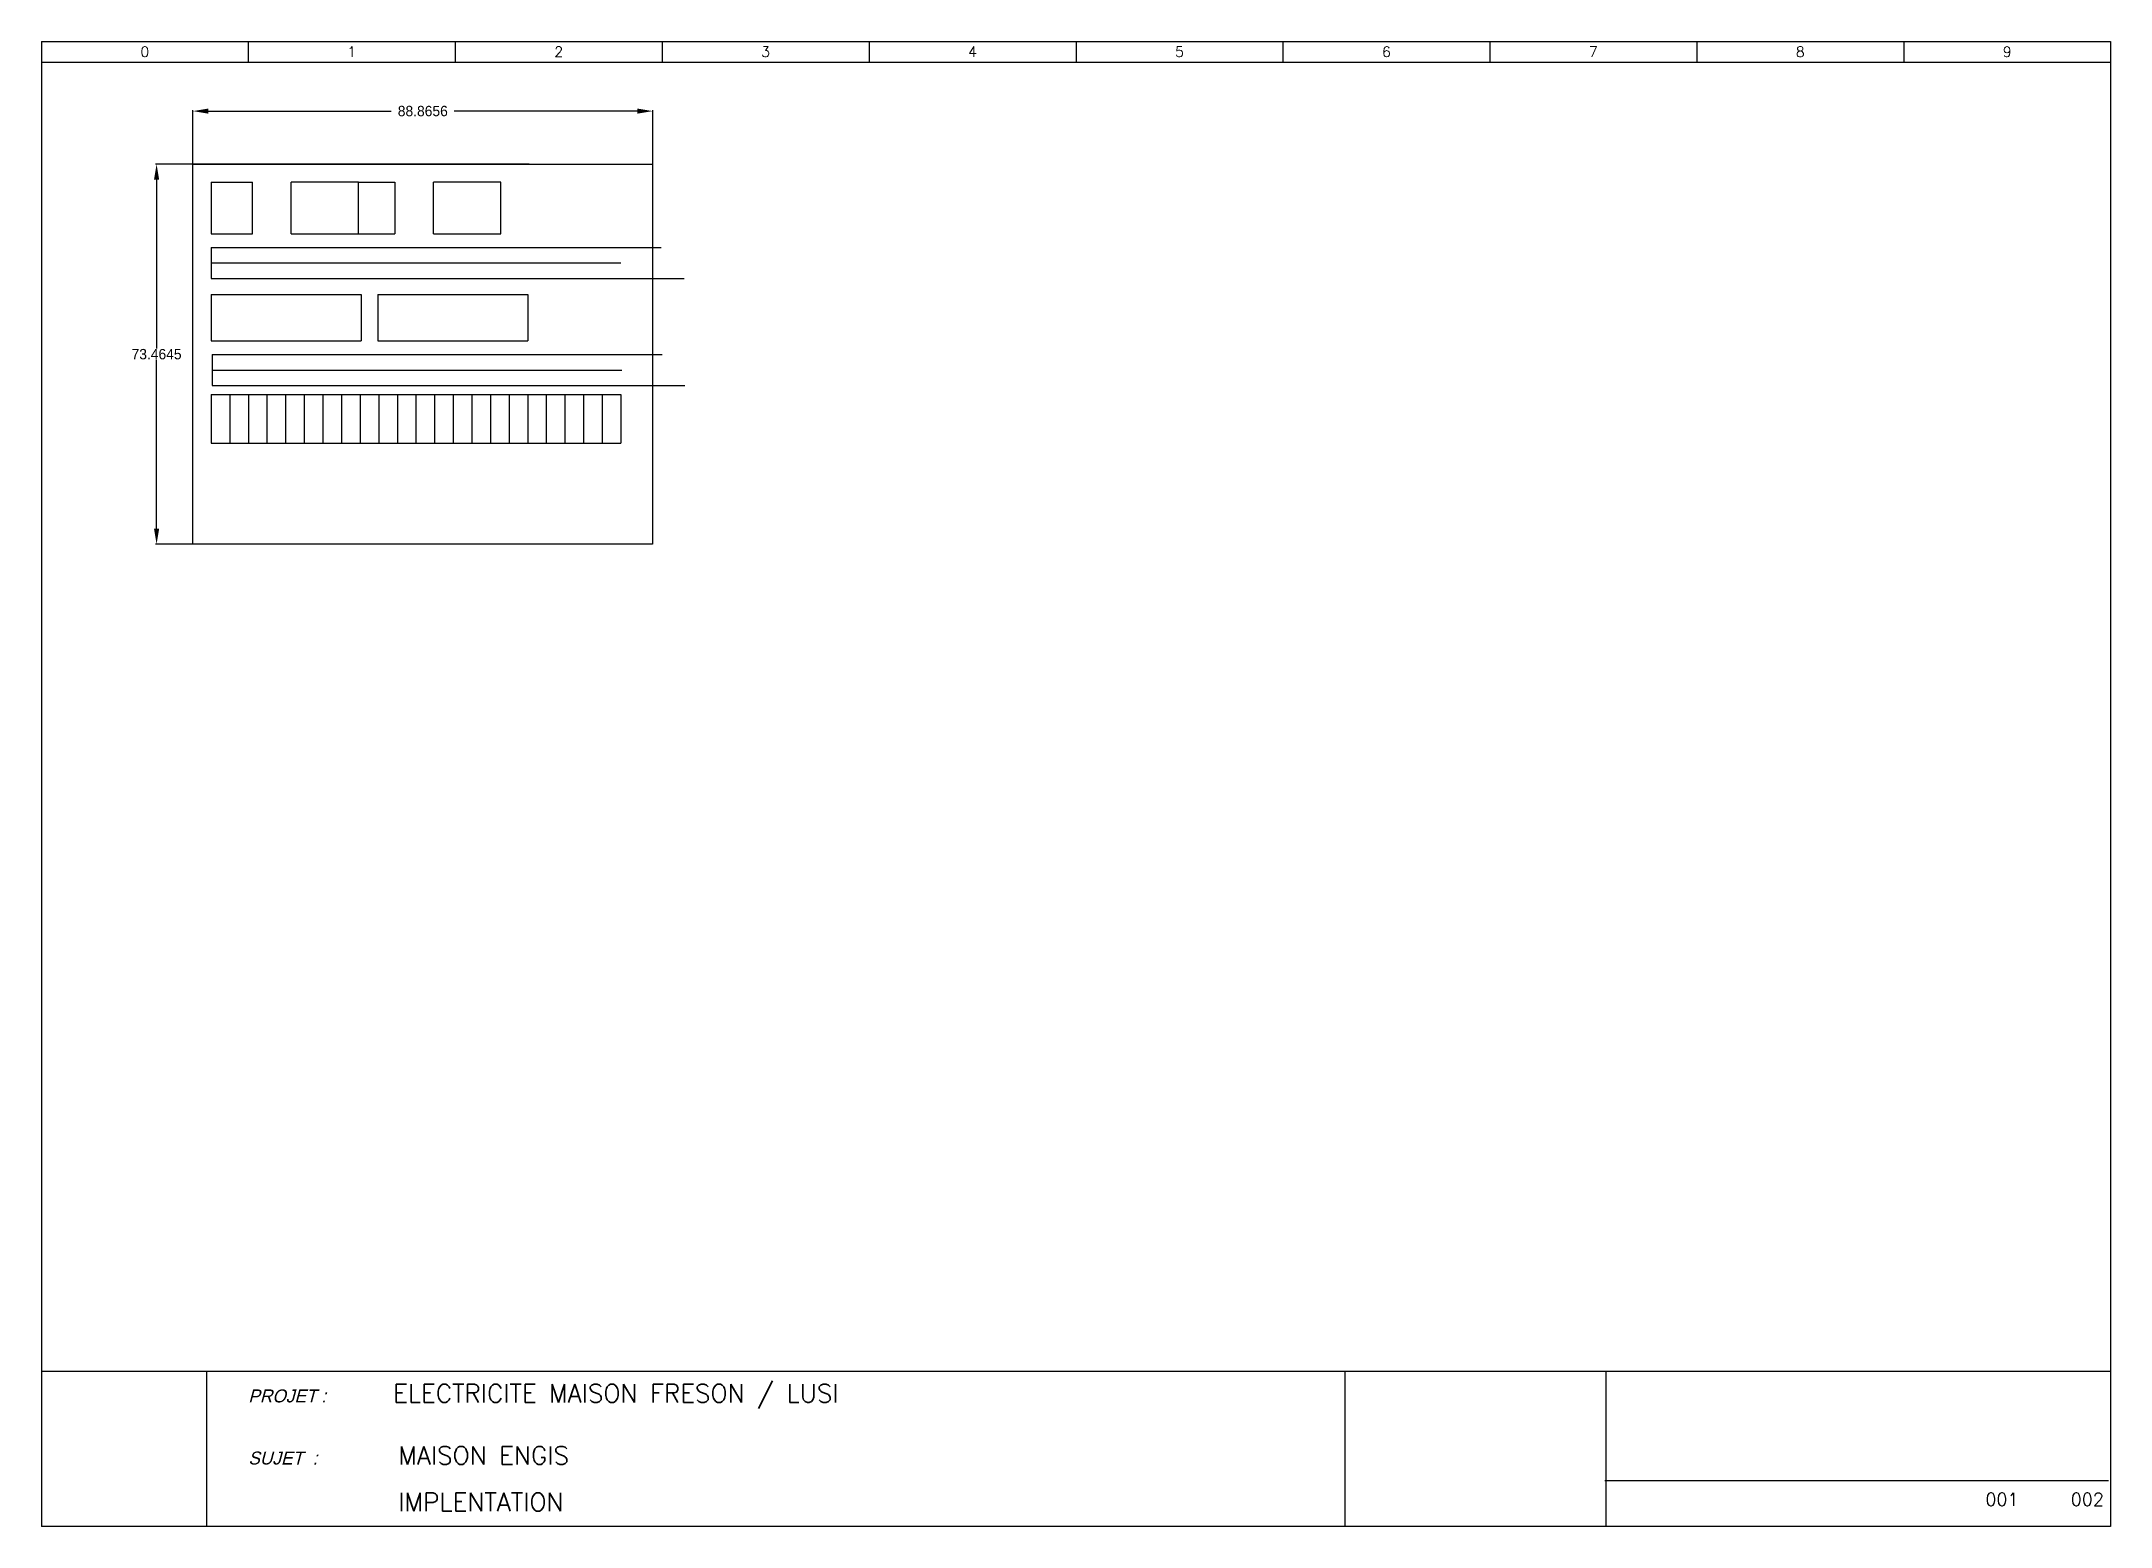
# Model space of a CAD drawing. Extents: x 5 to 405, y 5 to 292.
import ezdxf
from ezdxf.enums import TextEntityAlignment as Align

# ---------------------------------------------------------------- set-up
doc = ezdxf.new("R2010")
doc.units = 0
doc.header["$LTSCALE"] = 5
doc.header["$MEASUREMENT"] = 0
doc.layers.get('0').update_dxf_attribs({"linetype": 'CONTINUOUS'})
doc.layers.get('Defpoints').update_dxf_attribs({"linetype": 'CONTINUOUS'})
for name, color, linetype in [('2', 1, 'CONTINUOUS'), ('3', 4, 'CONTINUOUS'), ('M', 6, 'CONTINUOUS'), ('T2', 1, 'CONTINUOUS'), ('T3', 4, 'CONTINUOUS')]:
    doc.layers.add(name, color=color, linetype=linetype)
doc.styles.add('ROMANS', font='romans', dxfattribs={"width": 0.7, "height": 3})
doc.dimstyles.get("Standard").update_dxf_attribs({"dimtxt": 0.18, "dimasz": 0.18, "dimexe": 0.18, "dimexo": 0.0625, "dimgap": 0.09, "dimtad": 0, "dimtih": 1, "dimtoh": 1, "dimdec": 4, "dimzin": 0, "dimdsep": 46, "dimtxsty": 'Standard', "dimcen": 0.09, "dimadec": 0, "dimazin": 0, "dimtfac": 1, "dimtdec": 4, "dimtofl": 0, "dimtmove": 0, "dimatfit": 3, "dimfxl": 0, "dimtolj": 1, "dimtzin": 0, "dimarcsym": 0})

# ---------------------------------------------------------------- blocks, each defined once
blk = doc.blocks.new('ZONENR')
at = {"layer": '2', "style": 'ROMANS'}
blk.add_attdef('ZONENR', text='', height=2, dxfattribs=at).set_placement((20, 2), align=Align.MIDDLE)
blk = doc.blocks.new('CARTOUCHE')
at = {"color": 4}
blk.add_line((317.25, 13.9), (414.59, 13.9), dxfattribs=at)
at = {"layer": '2'}
for p, q in [((55, 292), (55, 288)), ((95, 292), (95, 288)), ((135, 292), (135, 288)), ((175, 292), (175, 288)), ((215, 292), (215, 288)), ((255, 292), (255, 288)), ((295, 292), (295, 288)), ((335, 292), (335, 288)), ((375, 292), (375, 288)), ((15, 288), (415, 288))]:
    blk.add_line(p, q, dxfattribs=at)
at = {"layer": '3'}
for p, q in [((15, 292), (415, 292)), ((15, 292), (15, 5)), ((415, 292), (415, 5)), ((415, 35), (15, 35)), ((47, 5), (47, 35)), ((415, 5), (15, 5))]:
    blk.add_line(p, q, dxfattribs=at)
for points in [[(267, 5), (267, 35)], [(317.5, 5), (317.5, 35)]]:
    blk.add_lwpolyline(points, dxfattribs=at)
at = {"layer": '2'}
for p, values in [((15, 288), {'ZONENR': '0'}), ((55, 288), {'ZONENR': '1'}), ((95, 288), {'ZONENR': '2'}), ((135, 288), {'ZONENR': '3'}), ((175, 288), {'ZONENR': '4'}), ((215, 288), {'ZONENR': '5'}), ((255, 288), {'ZONENR': '6'}), ((295, 288), {'ZONENR': '7'}), ((335, 288), {'ZONENR': '8'}), ((375, 288), {'ZONENR': '9'})]:
    blk.add_blockref('ZONENR', p, dxfattribs=at).add_auto_attribs(values)
at = {"layer": 'T2', "oblique": 15}
for s, p in [('PROJET :', (55, 29)), ('SUJET  :', (55, 17))]:
    blk.add_text(s, height=2.5, dxfattribs=at).set_placement(p)
at = {"layer": 'T3', "style": 'ROMANS'}
for tag, p in [('PROJET', (107, 26)), ('SUJET1', (78, 17)), ('SUJET2', (78, 11.5))]:
    blk.add_attdef(tag, p, '', height=3.5, dxfattribs=at)
blk = doc.blocks.new('*D31')
at = {"color": 0, "lineweight": -2}
for p, q in [((34.3, 268.35), (34.3, 278.71)), ((37.3, 278.53), (72.64, 278.53)), ((120.17, 278.53), (84.82, 278.53)), ((123.17, 268.35), (123.17, 278.71))]:
    blk.add_line(p, q, dxfattribs=at)
at = {"color": 0}
for points in [[(37.3, 279.03), (37.3, 278.03), (34.3, 278.53)], [(120.17, 279.03), (120.17, 278.03), (123.17, 278.53)]]:
    blk.add_solid(points, dxfattribs=at)
at = {"layer": 'Defpoints', "color": 0}
for p in [(123.17, 278.53), (34.3, 268.29), (123.17, 268.29)]:
    blk.add_point(p, dxfattribs=at)
at = {"color": 0, "insert": (78.73, 278.53), "char_height": 2, "attachment_point": 5}
blk.add_mtext('\\A1;88.8656', dxfattribs=at)
blk = doc.blocks.new('*D32')
at = {"color": 0, "lineweight": -2}
for p, q in [((34.24, 268.29), (27.09, 268.29)), ((27.27, 265.29), (27.27, 232.64)), ((27.27, 197.82), (27.27, 230.46)), ((34.24, 194.82), (27.09, 194.82))]:
    blk.add_line(p, q, dxfattribs=at)
at = {"color": 0}
for points in [[(26.77, 265.29), (27.77, 265.29), (27.27, 268.29)], [(26.77, 197.82), (27.77, 197.82), (27.27, 194.82)]]:
    blk.add_solid(points, dxfattribs=at)
at = {"layer": 'Defpoints', "color": 0}
for p in [(27.27, 268.29), (34.3, 268.29), (34.3, 194.82)]:
    blk.add_point(p, dxfattribs=at)
at = {"color": 0, "insert": (27.27, 231.55), "char_height": 2, "attachment_point": 5}
blk.add_mtext('\\A1;73.4645', dxfattribs=at)

msp = doc.modelspace()

# ---------------------------------------------------------------- linework, layer by layer
msp.add_line((34.30011, 268.34904), (99.30011, 268.34904))
msp.add_lwpolyline([(34.30011, 268.28654), (123.16572, 268.28654), (123.16572, 194.82204), (34.30011, 194.82204)], close=True)
at = {"layer": '2'}
for p, q in [((37.80829, 252.17954), (37.80829, 249.17954)), ((37.80829, 252.17954), (124.83485, 252.17954)), ((37.80829, 252.17954), (37.80829, 246.17954)), ((37.80829, 249.17954), (117.01009, 249.17954)), ((37.80829, 246.17954), (129.22435, 246.17954)), ((37.99913, 231.49006), (37.99913, 228.49006)), ((37.99913, 231.49006), (125.0257, 231.49006)), ((37.99913, 231.49006), (37.99913, 225.49006)), ((37.99913, 228.49006), (117.20094, 228.49006)), ((37.99913, 225.49006), (129.41519, 225.49006))]:
    msp.add_line(p, q, dxfattribs=at)
at = {"layer": 'M'}
for p, q in [((37.80829, 264.78683), (37.80829, 254.78683)), ((37.80829, 264.78683), (45.80829, 264.78683)), ((45.80829, 254.78683), (45.80829, 264.78683)), ((66.31268, 264.78683), (53.31268, 264.78683)), ((53.31268, 254.78683), (53.31268, 264.78683)), ((66.31268, 254.78683), (66.31268, 264.78683)), ((66.31268, 264.78683), (73.31268, 264.78683)), ((73.31268, 264.78683), (73.31268, 254.78683)), ((93.81706, 264.78683), (80.81706, 264.78683)), ((80.81706, 254.78683), (80.81706, 264.78683)), ((93.81706, 254.78683), (93.81706, 264.78683)), ((37.80829, 254.78683), (45.80829, 254.78683)), ((53.31268, 254.78683), (66.31268, 254.78683)), ((66.31268, 254.78683), (73.31268, 254.78683)), ((80.81706, 254.78683), (93.81706, 254.78683)), ((37.80829, 243.11822), (66.80829, 243.11822)), ((37.80829, 243.11822), (37.80829, 234.11822)), ((66.80829, 243.11822), (66.80829, 234.11822)), ((70.06155, 243.11822), (70.06155, 234.11822)), ((70.06155, 243.11822), (99.06155, 243.11822)), ((70.06155, 243.11822), (70.06155, 234.11822)), ((99.06155, 243.11822), (99.06155, 234.11822)), ((37.80829, 234.11822), (66.80829, 234.11822)), ((70.06155, 234.11822), (99.06155, 234.11822)), ((37.80829, 223.75428), (41.40829, 223.75428)), ((37.80829, 223.75428), (37.80829, 214.35428)), ((41.40829, 223.75428), (41.40829, 214.35428)), ((41.40829, 223.75428), (45.00829, 223.75428)), ((41.40829, 223.75428), (41.40829, 214.35428)), ((45.00829, 223.75428), (45.00829, 214.35428)), ((45.00829, 223.75428), (48.60829, 223.75428)), ((45.00829, 223.75428), (45.00829, 214.35428)), ((48.60829, 223.75428), (48.60829, 214.35428)), ((48.60829, 223.75428), (52.20829, 223.75428)), ((48.60829, 223.75428), (48.60829, 214.35428)), ((52.20829, 223.75428), (52.20829, 214.35428)), ((52.20829, 223.75428), (55.80829, 223.75428)), ((52.20829, 223.75428), (52.20829, 214.35428)), ((55.80829, 223.75428), (55.80829, 214.35428)), ((55.80829, 223.75428), (59.40829, 223.75428)), ((55.80829, 223.75428), (55.80829, 214.35428)), ((59.40829, 223.75428), (59.40829, 214.35428)), ((59.40829, 223.75428), (63.00829, 223.75428)), ((59.40829, 223.75428), (59.40829, 214.35428)), ((63.00829, 223.75428), (63.00829, 214.35428)), ((63.00829, 223.75428), (66.60829, 223.75428)), ((63.00829, 223.75428), (63.00829, 214.35428)), ((66.60829, 223.75428), (66.60829, 214.35428)), ((66.60829, 223.75428), (70.20829, 223.75428)), ((66.60829, 223.75428), (66.60829, 214.35428)), ((70.20829, 223.75428), (70.20829, 214.35428)), ((70.20829, 223.75428), (73.80829, 223.75428)), ((70.20829, 223.75428), (70.20829, 214.35428)), ((73.80829, 223.75428), (73.80829, 214.35428)), ((73.80829, 223.75428), (77.40829, 223.75428)), ((73.80829, 223.75428), (73.80829, 214.35428)), ((77.40829, 223.75428), (77.40829, 214.35428)), ((77.40829, 223.75428), (81.00829, 223.75428)), ((77.40829, 223.75428), (77.40829, 214.35428)), ((81.00829, 223.75428), (81.00829, 214.35428)), ((81.00829, 223.75428), (84.60829, 223.75428)), ((81.00829, 223.75428), (81.00829, 214.35428)), ((84.60829, 223.75428), (84.60829, 214.35428)), ((84.60829, 223.75428), (88.20829, 223.75428)), ((84.60829, 223.75428), (84.60829, 214.35428)), ((88.20829, 223.75428), (88.20829, 214.35428)), ((88.20829, 223.75428), (91.80829, 223.75428)), ((88.20829, 223.75428), (88.20829, 214.35428)), ((91.80829, 223.75428), (91.80829, 214.35428)), ((91.80829, 223.75428), (95.40829, 223.75428)), ((91.80829, 223.75428), (91.80829, 214.35428)), ((95.40829, 223.75428), (95.40829, 214.35428)), ((95.40829, 223.75428), (99.00829, 223.75428)), ((95.40829, 223.75428), (95.40829, 214.35428)), ((99.00829, 223.75428), (99.00829, 214.35428)), ((99.00829, 223.75428), (102.60829, 223.75428)), ((99.00829, 223.75428), (99.00829, 214.35428)), ((102.60829, 223.75428), (102.60829, 214.35428)), ((102.60829, 223.75428), (106.20829, 223.75428)), ((102.60829, 223.75428), (102.60829, 214.35428)), ((106.20829, 223.75428), (106.20829, 214.35428)), ((106.20829, 223.75428), (109.80829, 223.75428)), ((106.20829, 223.75428), (106.20829, 214.35428)), ((109.80829, 223.75428), (109.80829, 214.35428)), ((109.80829, 223.75428), (113.40829, 223.75428)), ((109.80829, 223.75428), (109.80829, 214.35428)), ((113.40829, 223.75428), (113.40829, 214.35428)), ((113.40829, 223.75428), (117.00829, 223.75428)), ((113.40829, 223.75428), (113.40829, 214.35428)), ((117.00829, 223.75428), (117.00829, 214.35428)), ((37.80829, 214.35428), (41.40829, 214.35428)), ((41.40829, 214.35428), (45.00829, 214.35428)), ((45.00829, 214.35428), (48.60829, 214.35428)), ((48.60829, 214.35428), (52.20829, 214.35428)), ((52.20829, 214.35428), (55.80829, 214.35428)), ((55.80829, 214.35428), (59.40829, 214.35428)), ((59.40829, 214.35428), (63.00829, 214.35428)), ((63.00829, 214.35428), (66.60829, 214.35428)), ((66.60829, 214.35428), (70.20829, 214.35428)), ((70.20829, 214.35428), (73.80829, 214.35428)), ((73.80829, 214.35428), (77.40829, 214.35428)), ((77.40829, 214.35428), (81.00829, 214.35428)), ((81.00829, 214.35428), (84.60829, 214.35428)), ((84.60829, 214.35428), (88.20829, 214.35428)), ((88.20829, 214.35428), (91.80829, 214.35428)), ((91.80829, 214.35428), (95.40829, 214.35428)), ((95.40829, 214.35428), (99.00829, 214.35428)), ((99.00829, 214.35428), (102.60829, 214.35428)), ((102.60829, 214.35428), (106.20829, 214.35428)), ((106.20829, 214.35428), (109.80829, 214.35428)), ((109.80829, 214.35428), (113.40829, 214.35428)), ((113.40829, 214.35428), (117.00829, 214.35428))]:
    msp.add_line(p, q, dxfattribs=at)

# ---------------------------------------------------------------- block references
at = {"layer": '2'}
ref = msp.add_blockref('CARTOUCHE', (-10, 0), dxfattribs=at)
ref.add_attrib('PAGENR', '001', dxfattribs={"layer": 'T2', "height": 2.5, "style": 'ROMANS'}).set_placement((384, 9), align=Align.CENTER)
ref.add_attrib('PAGENXT', '002', dxfattribs={"layer": 'T2', "height": 2.5, "style": 'ROMANS'}).set_placement((400.5, 9), align=Align.CENTER)
ref.add_attrib('PROJET', 'ELECTRICITE MAISON FRESON / LUSI', (73, 29), dxfattribs={"layer": 'T3', "height": 3.5, "style": 'ROMANS'})
ref.add_attrib('SUJET1', 'MAISON ENGIS', (74, 17), dxfattribs={"layer": 'T3', "height": 3.5, "style": 'ROMANS'})
ref.add_attrib('SUJET2', 'IMPLENTATION', (74, 8), dxfattribs={"layer": 'T3', "height": 3.5, "style": 'ROMANS'})

# ---------------------------------------------------------------- dimensions: what is measured, and where the dimension line sits
dim = msp.add_linear_dim(base=(123.16572, 278.53059), p1=(34.30011, 268.28654), p2=(123.16572, 268.28654), dimstyle='Standard', override={"dimtxt": 2, "dimasz": 3})
dim.commit()
dim.dimension.update_dxf_attribs({"geometry": '*D31', "text_midpoint": (78.73291, 278.53059)})
dim = msp.add_linear_dim(base=(27.27284, 268.28654), p1=(34.30011, 194.82204), p2=(34.30011, 268.28654), angle=90, dimstyle='Standard', override={"dimtxt": 2, "dimasz": 3})
dim.commit()
dim.dimension.update_dxf_attribs({"geometry": '*D32', "text_midpoint": (27.27284, 231.55429)})

doc.saveas('drawing.dxf')
